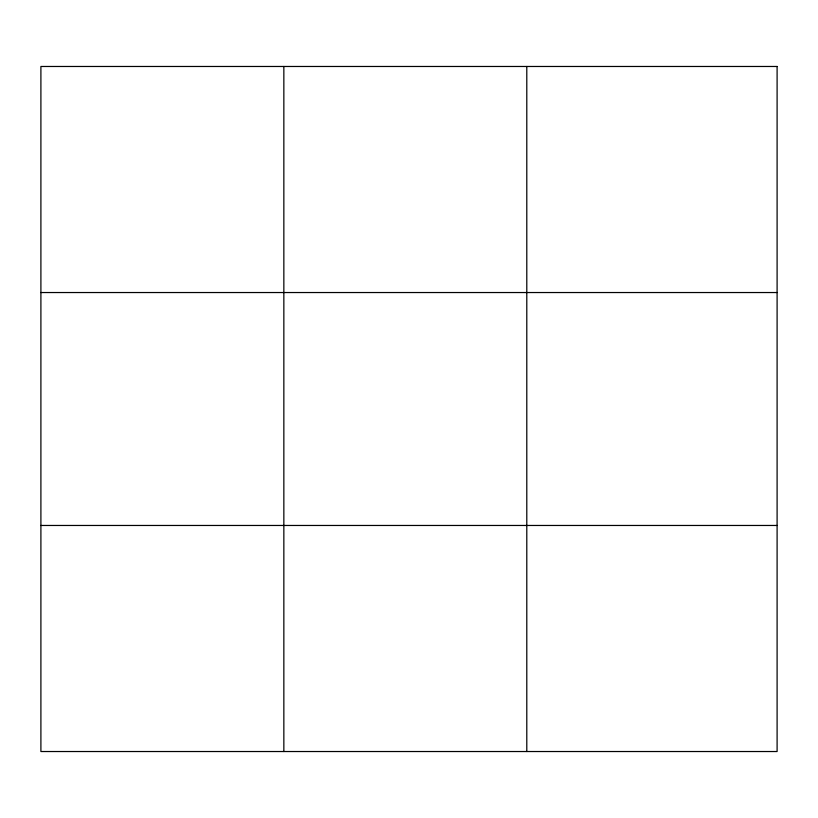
<?xml version="1.0" encoding="UTF-8"?>
<svg xmlns="http://www.w3.org/2000/svg" width="818" height="818" viewBox="0 0 818 818"><rect width="100%" height="100%" fill="white"/><g stroke="black" fill="none" stroke-linecap="round" stroke-linejoin="round"><path stroke-width="1.23" d="M283.846 751.527L283.846 66.473M526.792 751.527L526.792 66.473M40.9 292.537L777.1 292.537M40.9 525.463L777.1 525.463M777.1 66.473L777.1 751.527L40.9 751.527L40.9 66.473L777.1 66.473"/></g></svg>
